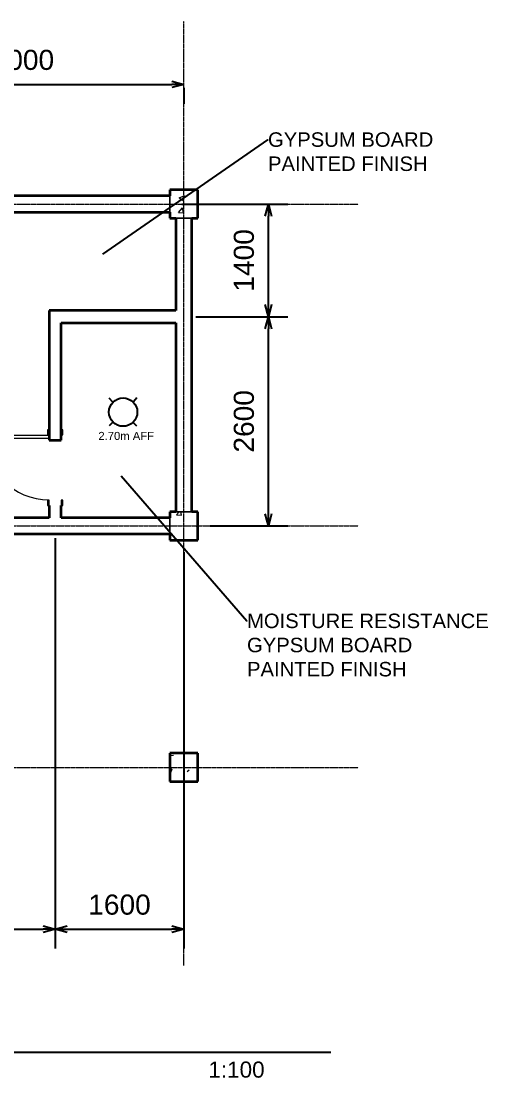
# Model space of a CAD drawing. Header units: inches. Extents: x -1 to 315328, y 6829 to 107833.
# Drawn here: x 45192 to 50991, y 8180 to 21311 of the extents above; entities that cross this region are included whole.
import ezdxf
from ezdxf import colors
from ezdxf.entities.mleader import LeaderData, LeaderLine
from ezdxf.math import Vec2, Vec3

# ---------------------------------------------------------------- set-up
doc = ezdxf.new("R2010")
doc.units = ezdxf.units.IN
doc.header["$MEASUREMENT"] = 0
doc.linetypes.add('CENTERX2', pattern=[101.6, 63.5, -12.7, 12.7, -12.7])
doc.linetypes.add('Grid Line', pattern=[22.225, 12.7, -3.175, 3.175, -3.175])
for name, color, linetype, lineweight in [('A-ANNO-DIMS', 211, 'Continuous', 9), ('A-DOOR', 31, 'Continuous', 18), ('A-WALL', 113, 'Continuous', 18), ('S-COLS', 52, 'Continuous', 9), ('S-GRID', 1, 'Continuous', 9)]:
    doc.layers.add(name, color=color, linetype=linetype, lineweight=lineweight)
doc.layers.add('PDF3_Text', color=7, linetype='Continuous')
doc.layers.add('TEXTS', color=2, linetype='Continuous')
doc.styles.add('Arial', font='arial.ttf', dxfattribs={"height": 250})
doc.styles.get("Standard").update_dxf_attribs({"font": 'arial.ttf'})
doc.dimstyles.new('Arrow_-_2_5mm_Arial', dxfattribs={"dimscale": 304.8, "dimtxt": 255.06485, "dimasz": 0.492126, "dimexe": 0.787402, "dimexo": 0.492126, "dimgap": 0.574147, "dimtad": 1, "dimdec": 0, "dimzin": 0, "dimdsep": 46, "dimtxsty": 'Arial', "dimblk1": 'OPEN30', "dimblk2": 'OPEN30', "dimsah": 1, "dimcen": 0.09, "dimazin": 0, "dimtfac": 1, "dimtdec": 4, "dimtix": 1, "dimtmove": 0, "dimatfit": 3, "dimfxl": 1, "dimtvp": 1, "dimtfill": 1, "dimtolj": 1, "dimtzin": 0, "dimarcsym": 2})
pattern_1 = [(50, (46583.36, 21990.9), (728.737, -63.756), [76.2, -838.2]), (355, (46583.36, 21990.9), (-140.97, 764.23), [60.96, -670.56]), (100.451, (46644.1, 21985.6), (587.77, 700.467), [64.76, -712.36]), (46.184, (46583.4, 22194.1), (1084.32, -168.17), [114.3, -1257.3]), (96.636, (46673.7, 22180.1), (949.61, 989.71), [97.14, -1068.54]), (351.184, (46583.4, 22194.1), (949.62, 989.7), [91.44, -1005.84]), (21, (46684.96, 22143.3), (606.458, -409.06), [76.2, -838.2]), (326, (46684.96, 22143.3), (247.21, 736.753), [60.96, -670.56]), (71.451, (46735.5, 22109.2), (853.67, 327.685), [64.76, -712.36]), (37.5, (46583.36, 21990.9), (12.355, 338.22), [33.528, -628.904, 33.528, -647.192, -673.1]), (37.5, (46583.36, 21990.9), (12.355, 338.22), [-1343.152, 33.528, -639.572]), (7.5, (46583.36, 21990.9), (267.279, 400.722), [33.528, -354.584, 33.528, -613.664, -256.54]), (7.5, (46583.36, 21990.9), (267.279, 400.722), [-1035.304, 33.528, -223.012]), (327.5, (46356.8, 21990.9), (542.363, -22.915), [33.528, -220.472, 33.528, -758.952, -1051.56]), (327.5, (46356.8, 21990.9), (542.363, -22.915), [-1046.48, 33.528, -1018.032]), (317.5, (46255.2, 21990.9), (592.517, 101.707), [33.528, -296.672, 33.528, -492.76, -746.76]), (317.5, (46255.2, 21990.9), (592.517, 101.707), [-856.49, 33.53, -713.23])]

# ---------------------------------------------------------------- blocks, each defined once
blk = doc.blocks.new('_Open30')
at = {"color": 0, "linetype": 'ByBlock', "lineweight": -2}
for p, q in [((-1, 0.268), (0, 0)), ((0, 0), (-1, -0.268)), ((0, 0), (-1, 0))]:
    blk.add_line(p, q, dxfattribs=at)
blk = doc.blocks.new('*D404')
at = {"layer": 'A-ANNO-DIMS', "color": 0, "lineweight": -2, "transparency": 16777216}
for p, q in [((43214, 19695), (43214, 20765)), ((43364, 20525), (47064, 20525)), ((47214, 20481), (47214, 20285))]:
    blk.add_line(p, q, dxfattribs=at)
at = {"layer": 'Defpoints', "color": 0, "transparency": 16777216}
for p in [(47214, 20631), (47214, 20525), (43214, 19545)]:
    blk.add_point(p, dxfattribs=at)
at = {"layer": 'A-ANNO-DIMS', "color": 0, "lineweight": -2, "transparency": 16777216, "xscale": 150, "yscale": 150, "zscale": 150, "rotation": 180}
blk.add_blockref('_Open30', (43214, 20525), dxfattribs=at)
at = {"layer": 'A-ANNO-DIMS', "color": 0, "lineweight": -2, "transparency": 16777216, "xscale": 150, "yscale": 150, "zscale": 150}
blk.add_blockref('_Open30', (47214, 20525), dxfattribs=at)
at = {"layer": 'A-ANNO-DIMS', "color": 0, "transparency": 16777216, "insert": (45214, 20828), "char_height": 250, "width": 922.94, "attachment_point": 5, "style": 'Arial'}
blk.add_mtext('\\A1;4000', dxfattribs=at)
blk = doc.blocks.new('*D399')
at = {"layer": 'A-ANNO-DIMS', "color": 0, "lineweight": -2, "transparency": 16777216}
for p, q in [((47364, 17638), (48504, 17638)), ((48264, 15188), (48264, 17488)), ((47539, 15038), (48504, 15038))]:
    blk.add_line(p, q, dxfattribs=at)
at = {"layer": 'Defpoints', "color": 0, "transparency": 16777216}
for p in [(47214, 17638), (48264, 17638), (47389, 15038)]:
    blk.add_point(p, dxfattribs=at)
at = {"layer": 'A-ANNO-DIMS', "color": 0, "lineweight": -2, "transparency": 16777216, "xscale": 150, "yscale": 150, "zscale": 150}
for p, rotation in [((48264, 17638), 90), ((48264, 15038), 270)]:
    blk.add_blockref('_Open30', p, dxfattribs=dict(at, rotation=rotation))
at = {"layer": 'A-ANNO-DIMS', "color": 0, "transparency": 16777216, "insert": (47961, 16338), "char_height": 250, "width": 922.94, "attachment_point": 5, "rotation": 90, "style": 'Arial'}
blk.add_mtext('\\A1;2600', dxfattribs=at)
blk = doc.blocks.new('*D400')
at = {"layer": 'A-ANNO-DIMS', "color": 0, "lineweight": -2, "transparency": 16777216}
for p, q in [((47189, 19038), (48504, 19038)), ((48264, 17788), (48264, 18888)), ((47364, 17638), (48504, 17638))]:
    blk.add_line(p, q, dxfattribs=at)
at = {"layer": 'Defpoints', "color": 0, "transparency": 16777216}
for p in [(47039, 19038), (48264, 19038), (47214, 17638)]:
    blk.add_point(p, dxfattribs=at)
at = {"layer": 'A-ANNO-DIMS', "color": 0, "lineweight": -2, "transparency": 16777216, "xscale": 150, "yscale": 150, "zscale": 150}
for p, rotation in [((48264, 19038), 90), ((48264, 17638), 270)]:
    blk.add_blockref('_Open30', p, dxfattribs=dict(at, rotation=rotation))
at = {"layer": 'A-ANNO-DIMS', "color": 0, "transparency": 16777216, "insert": (47961, 18338), "char_height": 250, "width": 922.94, "attachment_point": 5, "rotation": 90, "style": 'Arial'}
blk.add_mtext('\\A1;1400', dxfattribs=at)
blk = doc.blocks.new('*D401')
at = {"layer": 'A-ANNO-DIMS', "color": 0, "lineweight": -2, "transparency": 16777216}
for p, q in [((45614, 14888), (45614, 9788)), ((47214, 14713), (47214, 9788)), ((45764, 10028), (47064, 10028))]:
    blk.add_line(p, q, dxfattribs=at)
at = {"layer": 'Defpoints', "color": 0, "transparency": 16777216}
for p in [(45614, 15038), (47214, 14863), (47214, 10028)]:
    blk.add_point(p, dxfattribs=at)
at = {"layer": 'A-ANNO-DIMS', "color": 0, "lineweight": -2, "transparency": 16777216, "xscale": 150, "yscale": 150, "zscale": 150, "rotation": 180}
blk.add_blockref('_Open30', (45614, 10028), dxfattribs=at)
at = {"layer": 'A-ANNO-DIMS', "color": 0, "lineweight": -2, "transparency": 16777216, "xscale": 150, "yscale": 150, "zscale": 150}
blk.add_blockref('_Open30', (47214, 10028), dxfattribs=at)
at = {"layer": 'A-ANNO-DIMS', "color": 0, "transparency": 16777216, "insert": (46414, 10331), "char_height": 250, "width": 922.94, "attachment_point": 5, "style": 'Arial'}
blk.add_mtext('\\A1;1600', dxfattribs=at)
blk = doc.blocks.new('*D402')
at = {"layer": 'A-ANNO-DIMS', "color": 0, "lineweight": -2, "transparency": 16777216}
for p, q in [((45614, 14888), (45614, 9788)), ((43214, 14713), (43214, 9788)), ((43364, 10028), (45464, 10028))]:
    blk.add_line(p, q, dxfattribs=at)
at = {"layer": 'Defpoints', "color": 0, "transparency": 16777216}
for p in [(45614, 15038), (43214, 14863), (45614, 10028)]:
    blk.add_point(p, dxfattribs=at)
at = {"layer": 'A-ANNO-DIMS', "color": 0, "lineweight": -2, "transparency": 16777216, "xscale": 150, "yscale": 150, "zscale": 150, "rotation": 180}
blk.add_blockref('_Open30', (43214, 10028), dxfattribs=at)
at = {"layer": 'A-ANNO-DIMS', "color": 0, "lineweight": -2, "transparency": 16777216, "xscale": 150, "yscale": 150, "zscale": 150}
blk.add_blockref('_Open30', (45614, 10028), dxfattribs=at)
at = {"layer": 'A-ANNO-DIMS', "color": 0, "transparency": 16777216, "insert": (44414, 10331), "char_height": 250, "width": 922.94, "attachment_point": 5, "style": 'Arial'}
blk.add_mtext('\\A1;2400', dxfattribs=at)
blk = doc.blocks.new('M_Door-Interior-Single-1_Panel-Wood - M_Door-Interior-Single-1_Panel-Wood-540909-1F')
at = {"layer": 'A-DOOR'}
for p, q in [((400, 872), (365, 872)), ((365, 872), (365, 72)), ((400, 72), (400, 872)), ((365, 72), (400, 72))]:
    blk.add_line(p, q, dxfattribs=at)
at = {"layer": 'A-DOOR', "lineweight": 9}
for p, q in [((-406, 92), (-471, 92)), ((-471, 92), (-471, 72)), ((-471, 72), (-406, 72)), ((-406, 72), (-406, 92)), ((471, 92), (406, 92)), ((406, 92), (406, 72)), ((406, 72), (471, 72)), ((471, 72), (471, 92)), ((-406, -78), (-471, -78)), ((-471, -78), (-471, -98)), ((-471, -98), (-406, -98)), ((-406, -98), (-406, -78)), ((471, -78), (406, -78)), ((406, -78), (406, -98)), ((406, -98), (471, -98)), ((471, -98), (471, -78))]:
    blk.add_line(p, q, dxfattribs=at)
blk.add_arc((400, 72), 800, 90, 180, dxfattribs=at)
blk = doc.blocks.new('_None')

msp = doc.modelspace()

# ---------------------------------------------------------------- hatches: boundary and pattern name
at = {"layer": 'S-COLS'}
h = msp.add_hatch(dxfattribs=at)
h.set_pattern_fill('FP_1', color=256, style=0, pattern_type=2)
h.set_pattern_definition(pattern_1)
h.paths.add_polyline_path([(47388.86822, 18863.36424), (47388.86822, 19213.36424), (47038.86822, 19213.36424), (47038.86822, 18863.36424), (47313.86822, 18863.36424)])
h = msp.add_hatch(dxfattribs=at)
h.set_pattern_fill('FP_1', color=256, style=0, pattern_type=2)
h.set_pattern_definition(pattern_1)
h.paths.add_polyline_path([(47038.86822, 14863.36424), (47388.86822, 14863.36424), (47388.86822, 15213.36424), (47038.86822, 15213.36424), (47038.86822, 14938.36424)])
h = msp.add_hatch(dxfattribs=at)
h.set_pattern_fill('FP_1', color=256, style=0, pattern_type=2)
h.set_pattern_definition(pattern_1)
h.paths.add_polyline_path([(47388.86822, 11863.36424), (47388.86822, 12213.36424), (47038.86822, 12213.36424), (47038.86822, 11863.36424)])

# ---------------------------------------------------------------- linework, layer by layer
at = {"linetype": 'CENTERX2'}
for points in [[(46282.72131, 16628.83532), (46332.38974, 16574.20004)], [(46630.40034, 16628.83532), (46580.73191, 16574.20004)], [(46332.38974, 16325.85787), (46282.72131, 16276.18944)], [(46580.73191, 16325.85787), (46630.40034, 16276.18944)]]:
    msp.add_lwpolyline(points, dxfattribs=at)
at = {"linetype": 'Continuous'}
msp.add_circle((46459.04287, 16452.511), 176.32156, dxfattribs=at)
at = {"layer": 'A-WALL', "lineweight": 35}
for p, q in [((47038.86822, 19138.36424), (43388.86822, 19138.36424)), ((47038.86822, 19138.36424), (43388.86822, 19138.36424)), ((43388.86822, 18938.36424), (47038.86822, 18938.36424)), ((43388.86822, 18938.36424), (47038.86822, 18938.36424)), ((47113.86822, 18863.36424), (47113.86822, 17713.36424)), ((47113.86822, 18863.36424), (47113.86822, 17713.36424)), ((47313.86822, 15213.36424), (47313.86822, 18863.36424)), ((47313.86822, 15213.36424), (47313.86822, 18863.36424)), ((45538.86822, 17713.36424), (45538.86822, 16102.36424)), ((47113.86822, 17713.36424), (45538.86822, 17713.36424)), ((45538.86822, 17713.36424), (45538.86822, 16234.71424)), ((47113.86822, 17713.36424), (45538.86822, 17713.36424)), ((45688.86822, 16102.36424), (45688.86822, 17563.36424)), ((45688.86822, 17563.36424), (47113.86822, 17563.36424)), ((45688.86822, 16234.71424), (45688.86822, 17563.36424)), ((45688.86822, 17563.36424), (47113.86822, 17563.36424)), ((47113.86822, 17563.36424), (47113.86822, 15213.36424)), ((47113.86822, 17563.36424), (47113.86822, 15213.36424)), ((45538.86822, 16102.36424), (45688.86822, 16102.36424)), ((45538.86822, 15292.01424), (45538.86822, 15138.36424)), ((45538.86822, 15238.31463), (45538.86822, 15138.36424)), ((45688.86822, 15138.36424), (45688.86822, 15292.01424)), ((45688.86822, 15138.36424), (45688.86822, 15238.36424)), ((45538.86822, 15138.36424), (43388.86822, 15138.36424)), ((45538.86822, 15138.36424), (43388.86822, 15138.36424)), ((47038.86822, 15138.36424), (45688.86822, 15138.36424)), ((47038.86822, 15138.36424), (45688.86822, 15138.36424)), ((43388.86822, 14938.36424), (47038.86822, 14938.36424)), ((43388.86822, 14938.36424), (47038.86822, 14938.36424))]:
    msp.add_line(p, q, dxfattribs=at)
at = {"layer": 'A-WALL'}
for p, q in [((47038.86822, 18938.36424), (47038.86822, 19138.36424)), ((47313.86822, 18863.36424), (47113.86822, 18863.36424)), ((47038.86822, 14938.36424), (47038.86822, 15138.36424)), ((47113.86822, 15213.36424), (47313.86822, 15213.36424))]:
    msp.add_line(p, q, dxfattribs=at)
at = {"layer": 'S-COLS', "lineweight": 35}
for p, q in [((47388.86822, 19213.36424), (47038.86822, 19213.36424)), ((47038.86822, 19213.36424), (47038.86822, 19138.36424)), ((47388.86822, 19213.36424), (47038.86822, 19213.36424)), ((47038.86822, 19213.36424), (47038.86822, 19138.36424)), ((47388.86822, 18863.36424), (47388.86822, 19213.36424)), ((47388.86822, 18863.36424), (47388.86822, 19213.36424)), ((47038.86822, 18938.36424), (47038.86822, 18863.36424)), ((47038.86822, 18938.36424), (47038.86822, 18863.36424)), ((47038.86822, 18863.36424), (47113.86822, 18863.36424)), ((47038.86822, 18863.36424), (47113.86822, 18863.36424)), ((47313.86822, 18863.36424), (47388.86822, 18863.36424)), ((47313.86822, 18863.36424), (47388.86822, 18863.36424)), ((47113.86822, 15213.36424), (47038.86822, 15213.36424)), ((47038.86822, 15213.36424), (47038.86822, 15138.36424)), ((47113.86822, 15213.36424), (47038.86822, 15213.36424)), ((47038.86822, 15213.36424), (47038.86822, 15138.36424)), ((47388.86822, 15213.36424), (47313.86822, 15213.36424)), ((47388.86822, 15213.36424), (47313.86822, 15213.36424)), ((47388.86822, 14863.36424), (47388.86822, 15213.36424)), ((47388.86822, 14863.36424), (47388.86822, 15213.36424)), ((47038.86822, 14938.36424), (47038.86822, 14863.36424)), ((47038.86822, 14938.36424), (47038.86822, 14863.36424)), ((47038.86822, 14863.36424), (47388.86822, 14863.36424)), ((47038.86822, 14863.36424), (47388.86822, 14863.36424)), ((47388.86822, 12213.36424), (47038.86822, 12213.36424)), ((47038.86822, 12213.36424), (47038.86822, 11863.36424)), ((47388.86822, 11863.36424), (47388.86822, 12213.36424)), ((47038.86822, 11863.36424), (47388.86822, 11863.36424))]:
    msp.add_line(p, q, dxfattribs=at)
at = {"layer": 'S-COLS'}
for p, q in [((47038.86822, 19138.36424), (47038.86822, 18938.36424)), ((47038.86822, 19138.36424), (47038.86822, 18938.36424)), ((47113.86822, 18863.36424), (47313.86822, 18863.36424)), ((47113.86822, 18863.36424), (47313.86822, 18863.36424)), ((47038.86822, 15138.36424), (47038.86822, 14938.36424)), ((47038.86822, 15138.36424), (47038.86822, 14938.36424)), ((47313.86822, 15213.36424), (47113.86822, 15213.36424)), ((47313.86822, 15213.36424), (47113.86822, 15213.36424))]:
    msp.add_line(p, q, dxfattribs=at)
at = {"layer": 'S-GRID', "linetype": 'Grid Line'}
for p, q in [((47213.86822, 9574.20339), (47213.86822, 21311.02977)), ((36404.87453, 19038.36424), (49383.90639, 19038.36424)), ((36404.87453, 15038.36424), (49383.90639, 15038.36424)), ((36404.87453, 12038.36424), (49383.90639, 12038.36424))]:
    msp.add_line(p, q, dxfattribs=at)
at = {"layer": 'TEXTS'}
msp.add_line((49041.70369, 8493.46893), (37368.22699, 8493.46893), dxfattribs=at)

# ---------------------------------------------------------------- block references
at = {"layer": 'A-DOOR', "rotation": 89.99999999999991}
msp.add_blockref('M_Door-Interior-Single-1_Panel-Wood - M_Door-Interior-Single-1_Panel-Wood-540909-1F', (45610.69322, 15763.36424), dxfattribs=at)

# ---------------------------------------------------------------- texts
at = {"layer": 'PDF3_Text', "linetype": 'CENTERX2', "insert": (46152.13375, 16105.19427), "char_height": 100, "attachment_point": 7, "style": 'Arial'}
msp.add_mtext('2.70m AFF', dxfattribs=at)
at = {"layer": 'TEXTS'}
msp.add_text('1:100', height=200, dxfattribs=at).set_placement((47518.15651, 8182.65824))

# ---------------------------------------------------------------- dimensions: what is measured, and where the dimension line sits
at = {"layer": 'A-ANNO-DIMS'}
for base, p1, p2, override, picture, middle in [((47213.86822, 20525.15129), (43213.86822, 19545.37829), (47213.86822, 20631.21731), {"dimpost": '<>', "dimfxl": 4144.761317, "dimtfill": 0}, '*D404', (45213.86822, 20827.79454)), ((45613.86822, 10027.87873), (43213.86822, 14863.36424), (45613.86822, 15038.36424), {"dimpost": '<>', "dimfxl": 2406.37175, "dimtfill": 0}, '*D402', (44413.86822, 10330.52198)), ((47213.86822, 10027.87873), (45613.86822, 15038.36424), (47213.86822, 14863.36424), {"dimpost": '<>', "dimfxl": 1609.54186, "dimtfill": 0}, '*D401', (46413.86822, 10330.52198))]:
    dim = msp.add_linear_dim(base=base, p1=p1, p2=p2, dimstyle='Arrow_-_2_5mm_Arial', override=override, dxfattribs=at)
    dim.commit()
    dim.dimension.update_dxf_attribs({"geometry": picture, "text_midpoint": middle})
for base, p1, p2, override, picture, middle in [((48264.04542, 19038.36424), (47213.86822, 17638.36424), (47038.86822, 19038.36424), {"dimpost": '<>', "dimfxl": 1410.895106, "dimtfill": 0}, '*D400', (47961.40218, 18338.36424)), ((48264.04542, 17638.36424), (47388.86822, 15038.36424), (47213.86822, 17638.36424), {"dimpost": '<>', "dimfxl": 2605.882768, "dimtfill": 0}, '*D399', (47961.40218, 16338.36424))]:
    dim = msp.add_linear_dim(base=base, p1=p1, p2=p2, angle=90, dimstyle='Arrow_-_2_5mm_Arial', override=override, dxfattribs=at)
    dim.commit()
    dim.dimension.update_dxf_attribs({"geometry": picture, "text_midpoint": middle})

# ---------------------------------------------------------------- leaders
at = {"linetype": 'ByBlock'}
ml = msp.add_multileader_mtext('Standard', dxfattribs=at)
ml.set_content('GYPSUM BOARD\\PPAINTED FINISH', color=256)
ml.set_leader_properties()
ml.set_arrow_properties(name='NONE')
ml.build(insert=Vec2(0, 0))
ml.multileader.update_dxf_attribs({"dogleg_length": 0.36, "arrow_head_size": 0.18})
ctx = ml.context
ctx.base_point, ctx.char_height, ctx.arrow_head_size, ctx.landing_gap_size, ctx.plane_origin = Vec3(48259.46977, 19837.63322), 180, 0.18, 0.09, Vec3(46206.2606, 18415.6757)
notes = []
notes.append((ctx, [(0, (1, 1, 0), (48259.10977, 19837.63322), (1, 0), 0.36, [(0, [(46206.2606, 18415.6757)], 0, [])])]))
ctx.mtext.insert, ctx.mtext.flow_direction = Vec3(48259.55977, 19929.16801), 5
ml = msp.add_multileader_mtext('Standard', dxfattribs=at)
ml.set_content('MOISTURE RESISTANCE\\PGYPSUM BOARD\\PPAINTED FINISH', color=256)
ml.set_leader_properties()
ml.set_arrow_properties(name='NONE')
ml.build(insert=Vec2(0, 0))
ml.multileader.update_dxf_attribs({"dogleg_length": 0.36, "arrow_head_size": 0.18})
ctx = ml.context
ctx.base_point, ctx.char_height, ctx.arrow_head_size, ctx.landing_gap_size, ctx.plane_origin = Vec3(47998.50997, 13857.03817), 180, 0.18, 0.09, Vec3(46435.6692, 15660.06867)
notes.append((ctx, [(0, (1, 1, 0), (47998.14997, 13857.03817), (1, 0), 0.36, [(0, [(46435.6692, 15660.06867)], 0, [])])]))
ctx.mtext.insert, ctx.mtext.flow_direction = Vec3(47998.59997, 13948.57296), 5
for ctx, leaders in notes:
    for number, flags, end, landing, length, lines in leaders:
        leader = LeaderData()
        leader.index, (leader.has_last_leader_line, leader.has_dogleg_vector, leader.attachment_direction) = number, flags
        leader.last_leader_point, leader.dogleg_vector, leader.dogleg_length = Vec3(end), Vec3(landing), length
        for number, points, colour, breaks in lines:
            line = LeaderLine()
            line.index, line.vertices, line.color, line.breaks = number, Vec3.list(points), colors.encode_raw_color(colour), breaks
            leader.lines.append(line)
        ctx.leaders.append(leader)

doc.saveas('drawing.dxf')
